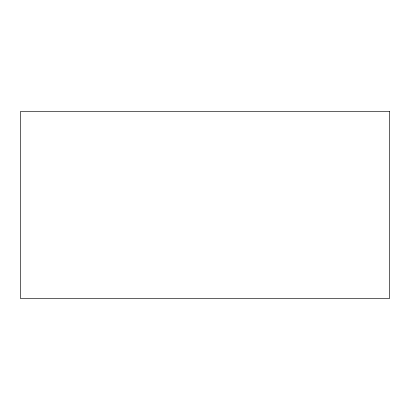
<?xml version="1.0" encoding="UTF-8"?>
<svg xmlns="http://www.w3.org/2000/svg" width="410" height="410" viewBox="0 0 410 410"><rect width="100%" height="100%" fill="white"/><g stroke="black" fill="none" stroke-linecap="round" stroke-linejoin="round"><path stroke-width="0.61" d="M389.5 111.464L20.5 111.464L20.5 298.536L389.5 298.536L389.5 111.464"/></g></svg>
